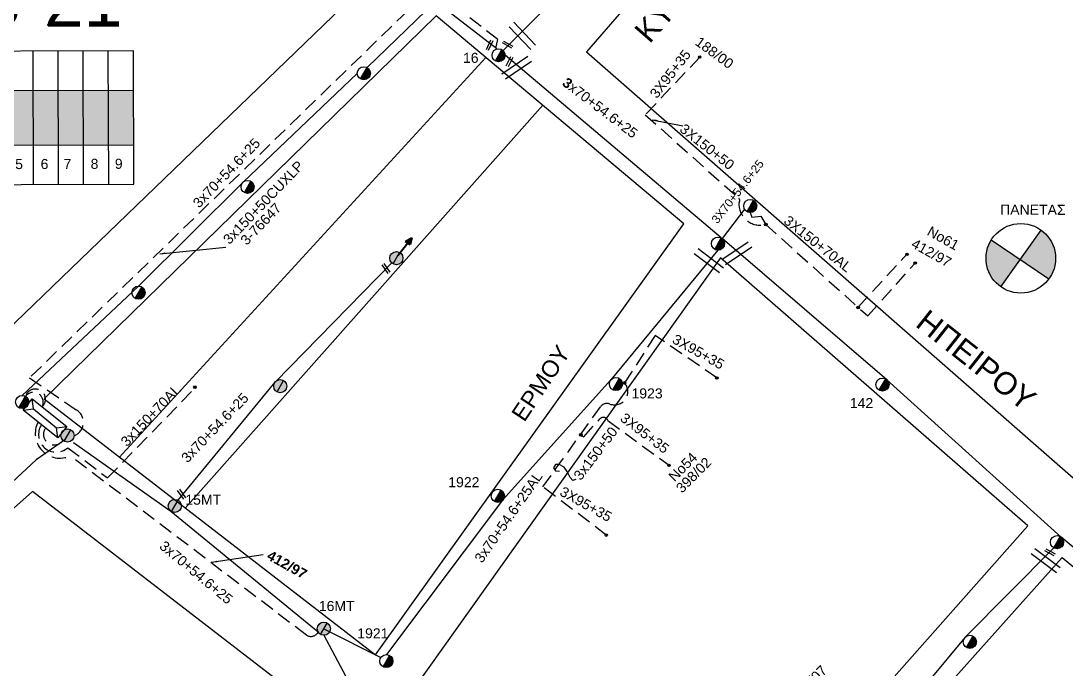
# Model space of a CAD drawing. Header units: millimetres. Extents: x -2449 to 2989, y 8 to 1056.
# Drawn here: x 1806.2 to 1993.7, y 752.3 to 868.6 of the extents above; entities that cross this region are included whole.
import ezdxf
from ezdxf.enums import TextEntityAlignment as Align

# ---------------------------------------------------------------- set-up
doc = ezdxf.new("R2010")
doc.units = ezdxf.units.MM
doc.linetypes.add('DASHED', pattern=[19.05, 12.7, -6.35])
for name, color, linetype in [('Άγνωστα', 7, 'Continuous'), ('Ασφαλειοκιβώτια Χ.Τ 9 αναχωρήσεων', 7, 'Continuous'), ('Επίτονοι', 7, 'Continuous'), ('Επιγραφές - Σχήματα', 7, 'Continuous'), ('Καλώδια ΧΤ   3x150+50CU', 7, 'DASHED'), ('Καλώδια ΧΤ   3x150+70AL', 7, 'DASHED'), ('Καλώδια ΧΤ   3x95+35 XLPE', 7, 'DASHED'), ('Μηχανική τομή', 7, 'Continuous'), ('Στύλος Ξύλινος', 7, 'Continuous'), ('Στύλος Ξύλινος @ 1', 7, 'Continuous'), ('Στύλος ΦΜ', 7, 'Continuous'), ('Στύλος ΦΜ @ 1', 7, 'Continuous'), ('Συνδέσεις', 7, 'Continuous'), ('Συνεστραμμένα ΧΤ   3x70+54.6+25 AL', 7, 'SYN_LINE'), ('Τομή', 7, 'Continuous'), ('Υποσταθμός πόλεως', 7, 'Continuous'), ('Υπόβαθρο ΔΕΗ', 7, 'Continuous')]:
    doc.layers.add(name, color=color, linetype=linetype)
doc.styles.add('arial', font='arial.ttf')
doc.styles.get("Standard").update_dxf_attribs({"font": 'arial.ttf'})
doc.linetypes.add('SYN_LINE', pattern='A,0.5,-0.0001,["/\\/\\/\\/",Standard,S=0.1,R=0,X=0,Y=-0.05],-0.25', length=0.7501)
doc.dimstyles.new('ISO-25', dxfattribs={"dimtxt": 2.5, "dimasz": 2.5, "dimexe": 1.25, "dimexo": 0.625, "dimtad": 1, "dimtxsty": 'Standard', "dimcen": 2.5, "dimadec": 0, "dimazin": 0, "dimtfac": 1, "dimtmove": 0, "dimatfit": 3, "dimfxl": 1, "dimarcsym": 0})

# ---------------------------------------------------------------- blocks, each defined once
blk = doc.blocks.new('ΥΠΑΡΧΩΝ ΤΣΙΜΕΝΤΕΝΙΟΣ ΣΤΥΛΟΣ')
at = {"layer": 'Στύλος ΦΜ'}
blk.add_hatch(color=7, dxfattribs=at).paths.add_polyline_path([(-1.29, -2.28, 0.574793), (2.62, 0, 0.268822), (1.3, 2.27)])
at = {"layer": 'Στύλος ΦΜ', "color": 7}
blk.add_line((-1.29, -2.28), (1.3, 2.27), dxfattribs=at)
blk.add_circle((0, 0), 2.62, dxfattribs=at)
at = {"layer": 'Στύλος ΦΜ', "flags": 4}
for tag, p in [('ΑΡΙΘΜΟΣ', (-4.68, 8.05)), ('ΤΥΠΟΣ', (-4.91, 3.03))]:
    blk.add_attdef(tag, p, '', height=4, dxfattribs=at)
blk = doc.blocks.new('ΥΠΑΡΧΩΝ ΞΥΛΙΝΟΣ ΣΤΥΛΟΣ')
at = {"layer": 'Στύλος Ξύλινος'}
h = blk.add_hatch(color=7, dxfattribs=at)
h.paths.add_polyline_path([(-2.62, 0, 0.270008), (-1.29, -2.28), (1.3, 2.27, 0.576266)])
h.paths.add_polyline_path([(-1.29, -2.28, 0.574793), (2.62, 0, 0.268822), (1.3, 2.27)])
at = {"layer": 'Στύλος Ξύλινος', "color": 7}
blk.add_line((-1.29, -2.28), (1.3, 2.27), dxfattribs=at)
blk.add_circle((0, 0), 2.62, dxfattribs=at)
at = {"layer": 'Στύλος Ξύλινος', "flags": 4}
for tag, p in [('ΑΡΙΘΜΟΣ', (-4.91, 8.6)), ('ΤΥΠΟΣ', (-4.85, 3.39))]:
    blk.add_attdef(tag, p, '', height=4, dxfattribs=at)
blk = doc.blocks.new('ΥΠΟΣΤΑΘΜΟΣ ΠΟΛΕΩΣ')
at = {"layer": 'Υποσταθμός πόλεως', "linetype": 'Continuous', "ltscale": 40}
blk.add_lwpolyline([(-8.57, 2.82), (8.57, 2.82), (8.57, -2.82), (-8.57, -2.82)], close=True, dxfattribs=at)
for points in [[(-5.75, 0), (-8.57, 2.82)], [(5.75, 0), (8.57, 2.82)], [(-8.57, -2.82), (-5.75, 0)], [(-5.75, 0), (5.75, 0)], [(8.57, -2.82), (5.75, 0)]]:
    blk.add_lwpolyline(points, dxfattribs=at)
at = {"layer": 'Υποσταθμός πόλεως', "linetype": 'SYN_LINE', "ltscale": 40, "flags": 1}
for tag, p in [('ΜΕΤΑΣΧΗΜΑΤΙΣΜΟΣ', (10.6, 2.39)), ('ΙΣΧΥΣ', (10.58, -0.41)), ('ΑΡΙΘΜΟΣ', (10.7, -3.13))]:
    blk.add_attdef(tag, p, '', height=1.8, dxfattribs=at)
blk = doc.blocks.new('ΑΣΦΑΛΕΙΟΚΙΒΩΤΙΟ ΥΠΟΣΤΑΘΜΟΥ 9 ΑΝΑΧΩΡΗΣΕΩΝ')
at = {"layer": 'Ασφαλειοκιβώτια Χ.Τ 9 αναχωρήσεων', "ltscale": 40}
for p, q in [((-23.8, 40.36), (24.02, 40.36)), ((-9.72, 40.36), (-9.72, -40.64)), ((9.94, 40.36), (9.94, -40.64)), ((-23.8, 31.36), (24.02, 31.36)), ((-23.8, 22.36), (24.02, 22.36)), ((-23.8, 13.36), (24.02, 13.36)), ((-23.8, 4.36), (24.02, 4.36)), ((-23.8, -4.64), (24.02, -4.64)), ((-23.8, -13.64), (24.02, -13.64)), ((-23.8, -22.64), (24.02, -22.64)), ((-23.8, -31.64), (24.02, -31.64))]:
    blk.add_line(p, q, dxfattribs=at)
at = {"layer": 'Ασφαλειοκιβώτια Χ.Τ 9 αναχωρήσεων'}
blk.add_lwpolyline([(-23.8, -40.64), (24.02, -40.64), (24.02, 40.36), (-23.8, 40.36)], close=True, dxfattribs=at)
for s, p in [('1', (-18.29, 37.57)), ('2', (-18.29, 29)), ('3', (-18.29, 19.93)), ('4', (-18.29, 10.91)), ('5', (-18.29, 1.89)), ('6', (-18.29, -7.24)), ('7', (-18.29, -15.48)), ('8', (-18.29, -25.17)), ('9', (-18.29, -33.86))]:
    blk.add_text(s, height=3.6, rotation=270, dxfattribs=at).set_placement(p)
at = {"layer": 'Ασφαλειοκιβώτια Χ.Τ 9 αναχωρήσεων', "ltscale": 40}
for tag, height, p in [('ΟΝΟΜΑ', 5, (-0.16, 44.31)), ('ΚΕΙΜΕΝΟ 1', 2, (17.06, 35.59)), ('ΚΕΙΜΕΝΟ 2', 2, (17.06, 26.88)), ('ΚΕΙΜΕΝΟ 3', 2, (17.06, 17.69)), ('ΚΕΙΜΕΝΟ 4', 2, (17.06, 8.71)), ('ΚΕΙΜΕΝΟ 5', 2, (17.06, -0.13)), ('ΚΕΙΜΕΝΟ 6', 2, (17.06, -9.05)), ('ΚΕΙΜΕΝΟ 7', 2, (17.06, -18.13)), ('ΚΕΙΜΕΝΟ 8', 2, (17.06, -26.85)), ('ΚΕΙΜΕΝΟ 9', 2, (17.06, -35.99)), ('ΣΧ', 2, (-0.1, -42.64))]:
    blk.add_attdef(tag, text='', height=height, dxfattribs=at).set_placement(p, align=Align.MIDDLE_CENTER)
blk = doc.blocks.new('ΤΟΜΗ')
at = {"layer": 'Τομή', "ltscale": 40}
for p, q in [((-5.68, 0), (5.68, 0)), ((5.68, -2.33), (-5.68, -2.33))]:
    blk.add_line(p, q, dxfattribs=at)
blk = doc.blocks.new('ΜΗΧΑΝΙΚΗ ΤΟΜΗ')
at = {"layer": 'Μηχανική τομή', "ltscale": 40}
for p, q in [((-1.89, 0.78), (1.89, 0.78)), ((1.89, 0), (-1.89, 0))]:
    blk.add_line(p, q, dxfattribs=at)
blk = doc.blocks.new('_ΣΥΝΔΕΣΗ')
at = {"layer": 'Συνδέσεις', "linetype": 'SYN_LINE', "ltscale": 40}
blk.add_hatch(color=256, dxfattribs=at).paths.add_polyline_path([(0.5, -0.01, 1), (-0.5, -0.01, 1)])
at = {"layer": 'Συνδέσεις'}
blk.add_circle((0, -0.01), 0.5, dxfattribs=at)
blk = doc.blocks.new('ΕΠΙΤΟΝΟΣ')
at = {"layer": 'Επίτονοι', "lineweight": 40, "ltscale": 40}
blk.add_hatch(color=256, dxfattribs=at).paths.add_polyline_path([(-1.13, 6.47), (0, 9.1), (1.13, 6.47)])
for p, q in [((-1.13, 6.47), (0, 9.1)), ((0, 9.1), (1.13, 6.47)), ((1.13, 6.47), (-1.13, 6.47)), ((-1.13, 6.47), (0, 6.47)), ((0, 6.47), (0, 0))]:
    blk.add_line(p, q, dxfattribs=at)

msp = doc.modelspace()

# ---------------------------------------------------------------- hatches: boundary and pattern name
at = {"layer": 'Ασφαλειοκιβώτια Χ.Τ 9 αναχωρήσεων', "ltscale": 40}
for color, points in [(151, [(1803.92, 856.11), (1803.95, 846.28), (1808.45, 846.3), (1808.42, 856.13)]), (2, [(1808.42, 856.13), (1808.45, 846.3), (1812.95, 846.31), (1812.92, 856.14)]), (5, [(1812.92, 856.14), (1812.95, 846.31), (1817.45, 846.33), (1817.42, 856.15)]), (1, [(1817.42, 856.15), (1817.45, 846.33), (1821.95, 846.34), (1821.92, 856.17)])]:
    msp.add_hatch(color=color, dxfattribs=at).paths.add_polyline_path(points)
at = {"layer": 'Επιγραφές - Σχήματα', "linetype": 'Continuous', "ltscale": 0.2}
h = msp.add_hatch(color=30, dxfattribs=at)
h.dxf.hatch_style = 1
h.paths.add_polyline_path([(1821.95, 846.34), (1826.45, 846.35), (1826.42, 856.18), (1821.92, 856.17)])
at = {"layer": 'Επιγραφές - Σχήματα'}
h = msp.add_hatch(color=1, dxfattribs=at)
h.paths.add_polyline_path([(1989.27, 831.03), (1985.52, 825.77), (1990.64, 822.31, 0.158648), (1991.83, 825.99, 0.239646)])
h.paths.add_polyline_path([(1985.52, 825.77), (1980.3, 829.3, 0.140748), (1979.35, 825.99, 0.245453), (1982.03, 820.87)])

# ---------------------------------------------------------------- linework, layer by layer
at = {"layer": 'Άγνωστα', "color": 1, "linetype": 'SYN_LINE', "ltscale": 20}
msp.add_lwpolyline([(1956.4, 933.13), (1930.86, 904.64), (1909.71, 880.3), (1892.74, 863.27)], dxfattribs=at)
at = {"layer": 'Άγνωστα', "color": 151, "linetype": 'DASHED', "ltscale": 0.2}
for points in [[(1918.23, 851.75), (1935.02, 836.73, -0.429577), (1935.04, 836, 0.520754), (1939.83, 832.08)], [(1816.17, 798.8, -0.624193), (1815.75, 794.15)]]:
    msp.add_lwpolyline(points, format="xyb", dxfattribs=at)
at = {"layer": 'Άγνωστα', "color": 151, "linetype": 'SYN_LINE', "ltscale": 20}
msp.add_lwpolyline([(1937.06, 834.21), (1937.34, 833.36), (1938.93, 833.53), (1939.83, 832.08)], dxfattribs=at)
at = {"layer": 'Άγνωστα', "color": 5, "linetype": 'DASHED', "ltscale": 0.2}
for points in [[(1815.07, 790.55, -0.718569), (1809.29, 796.59)], [(1859.54, 758.95), (1859.37, 758.68, -0.369057), (1857.45, 758.36)]]:
    msp.add_lwpolyline(points, format="xyb", dxfattribs=at)
at = {"layer": 'Άγνωστα', "color": 1, "linetype": 'DASHED', "ltscale": 0.2}
msp.add_lwpolyline([(1810.63, 795.52, 1.01715), (1813.75, 793.35, 1.01715)], format="xyb", dxfattribs=at)
at = {"layer": 'Άγνωστα', "color": 5, "linetype": 'DASHED', "ltscale": 0.2}
msp.add_lwpolyline([(1857.45, 758.36), (1815.07, 790.55)], dxfattribs=at)
at = {"layer": 'Άγνωστα', "color": 6, "linetype": 'SYN_LINE', "ltscale": 20}
msp.add_lwpolyline([(1860.56, 758.35), (1870.34, 739.95)], dxfattribs=at)
at = {"layer": 'Επιγραφές - Σχήματα', "color": 1}
for points in [[(1982.03, 820.87), (1989.27, 831.03)], [(1980.3, 829.3), (1990.64, 822.31)]]:
    msp.add_lwpolyline(points, dxfattribs=at)
at = {"layer": 'Επιγραφές - Σχήματα', "linetype": 'Continuous', "ltscale": 0.2}
msp.add_lwpolyline([(1905.77, 786.28), (1905.22, 786.15), (1904.75, 786.69), (1904.2, 787.71), (1903.66, 788.53), (1902.77, 789), (1902.09, 789), (1901.75, 788.39), (1902.09, 787.85), (1902.84, 787.78)], dxfattribs=at)
at = {"layer": 'Επιγραφές - Σχήματα', "color": 1}
msp.add_circle((1985.59, 825.99), 6.24, dxfattribs=at)
at = {"layer": 'Επιγραφές - Σχήματα', "color": 133, "linetype": 'DASHED', "ltscale": 0.2}
msp.add_arc((1808.79, 800.71), 1.83, 312.5787, 162.3981, dxfattribs=at)
at = {"layer": 'Επιγραφές - Σχήματα', "color": 6, "linetype": 'DASHED', "ltscale": 0.2}
msp.add_arc((1808.45, 800.16), 1.78, 333.0832, 143.4675, dxfattribs=at)
at = {"layer": 'Καλώδια ΧΤ   3x150+50CU', "color": 151, "linetype": 'DASHED', "ltscale": 0.2}
msp.add_lwpolyline([(1891.4, 863.73), (1891.76, 865.27), (1881.25, 873.46, 0.438652), (1878.22, 872.96), (1807.75, 804.53), (1816.17, 798.8)], format="xyb", dxfattribs=at)
at = {"layer": 'Καλώδια ΧΤ   3x150+50CU', "color": 133, "linetype": 'SYN_LINE', "ltscale": 15}
for points in [[(1891.61, 863.57), (1880.09, 872.49)], [(1878.92, 870.44), (1868.33, 860.23)]]:
    msp.add_lwpolyline(points, dxfattribs=at)
at = {"layer": 'Καλώδια ΧΤ   3x150+70AL', "color": 151, "ltscale": 0.2}
for points in [[(1939.83, 832.08), (1958.13, 815.65)], [(1956.4, 817.21), (1965.17, 826.76)], [(1958.13, 815.65), (1966.67, 825.15)]]:
    msp.add_lwpolyline(points, dxfattribs=at)
at = {"layer": 'Καλώδια ΧΤ   3x150+70AL', "color": 2, "ltscale": 0.2}
msp.add_lwpolyline([(1809.89, 796.11, 0.8731), (1814.63, 792.01), (1821.76, 786.6), (1837.63, 802.89)], format="xyb", dxfattribs=at)
at = {"layer": 'Καλώδια ΧΤ   3x95+35 XLPE', "color": 151, "ltscale": 0.2}
msp.add_lwpolyline([(1927.99, 862.11), (1918.23, 851.75)], dxfattribs=at)
at = {"layer": 'Καλώδια ΧΤ   3x95+35 XLPE', "color": 5, "ltscale": 0.2}
msp.add_lwpolyline([(1931.07, 804.53), (1920.01, 812.16), (1913.95, 802.79)], dxfattribs=at)
for points in [[(1911.23, 776.33), (1899.86, 784.98), (1910.2, 799.36, -0.340966), (1911.87, 799.85, 0.784407), (1914.5, 803.64, 0.181354)], [(1906.54, 794.26), (1907.21, 793.95), (1910.07, 797.16, -0.575089), (1911.53, 796.86), (1922.48, 788.85)]]:
    msp.add_lwpolyline(points, format="xyb", dxfattribs=at)
at = {"layer": 'Συνεστραμμένα ΧΤ   3x70+54.6+25 AL', "color": 5, "ltscale": 20}
for p, q in [((1931.27, 827.45), (1912.06, 804.18)), ((1912.06, 804.18), (1892.64, 782.58)), ((1892.64, 782.58), (1871.78, 754.9))]:
    msp.add_line(p, q, dxfattribs=at)
at = {"layer": 'Συνεστραμμένα ΧΤ   3x70+54.6+25 AL', "color": 5, "ltscale": 10}
msp.add_line((1860.56, 759.53), (1870.79, 754.36), dxfattribs=at)
at = {"layer": 'Συνεστραμμένα ΧΤ   3x70+54.6+25 AL', "color": 151, "linetype": 'SYN_LINE', "ltscale": 20}
msp.add_lwpolyline([(1931.86, 829.65), (1893.09, 862.43)], dxfattribs=at)
at = {"layer": 'Συνεστραμμένα ΧΤ   3x70+54.6+25 AL', "color": 133, "linetype": 'SYN_LINE', "ltscale": 20}
msp.add_lwpolyline([(1866.57, 859.2), (1846.07, 839.65), (1827.3, 821), (1806.43, 801.38)], dxfattribs=at)
at = {"layer": 'Συνεστραμμένα ΧΤ   3x70+54.6+25 AL', "color": 151, "linetype": 'SYN_LINE', "ltscale": 8}
msp.add_lwpolyline([(1936.02, 834.82), (1931.99, 829.56)], dxfattribs=at)
at = {"layer": 'Συνεστραμμένα ΧΤ   3x70+54.6+25 AL', "color": 62, "linetype": 'SYN_LINE', "ltscale": 20}
msp.add_lwpolyline([(2028.02, 746.71), (1992.84, 775.97), (1961.56, 804.2), (1932.04, 829.52)], dxfattribs=at)
at = {"layer": 'Συνεστραμμένα ΧΤ   3x70+54.6+25 AL', "color": 1, "linetype": 'SYN_LINE', "ltscale": 20}
for points in [[(1834.41, 782.58), (1851.83, 803.79), (1872.75, 825.17)], [(1813.87, 793.25), (1808.98, 789.83), (1785.58, 768.12), (1754.3, 738.22)], [(1815.67, 792.95), (1833.14, 780.6), (1859.54, 758.95)]]:
    msp.add_lwpolyline(points, dxfattribs=at)
at = {"layer": 'Συνεστραμμένα ΧΤ   3x70+54.6+25 AL', "color": 27, "linetype": 'SYN_LINE', "ltscale": 20}
msp.add_lwpolyline([(1991.51, 774.04), (1975.62, 757.99), (1962.09, 741.76), (1947.29, 731.88)], dxfattribs=at)
at = {"layer": 'Υπόβαθρο ΔΕΗ'}
for p, q in [((1823.84, 790.24), (1889.63, 862)), ((1899.85, 853.48), (1835.69, 781.14))]:
    msp.add_line(p, q, dxfattribs=at)
for points in [[(1811.01, 867.79), (1834.81, 904.64), (1870.57, 877.57), (1798.4, 808.03), (1708.92, 874.18), (1775.27, 952.44), (1825.73, 911.76), (1805.59, 879.37)], [(2039.44, 852.42), (1955.47, 918.22), (1907.65, 863.04), (2038.17, 748.82)], [(1869.8, 754.86), (1925.13, 832.18), (1880.71, 869.48), (1810.37, 800.79), (1869.8, 754.86)], [(1986.88, 777.96), (1931.7, 826.05), (1876.58, 748.61), (1926.37, 709.66), (1986.88, 777.96)], [(1798.51, 606.44), (1901.47, 712.32), (1808.28, 784.15), (1708.32, 695.18), (1798.51, 606.44)], [(2020.75, 749.37), (2000.44, 722.56), (1962.22, 681.43), (1933.46, 703.86), (1964.84, 740.78), (1993.03, 772.3), (2020.75, 749.37)]]:
    msp.add_lwpolyline(points, dxfattribs=at)

# ---------------------------------------------------------------- block references
at = {"layer": 'Ασφαλειοκιβώτια Χ.Τ 9 αναχωρήσεων', "color": 1, "ltscale": 40, "xscale": 0.5, "yscale": 0.5, "zscale": 0.5, "rotation": 90.18025101188502}
msp.add_blockref('ΑΣΦΑΛΕΙΟΚΙΒΩΤΙΟ ΥΠΟΣΤΑΘΜΟΥ 9 ΑΝΑΧΩΡΗΣΕΩΝ', (1806.11, 851.15), dxfattribs=at)
at = {"layer": 'Επίτονοι', "xscale": 0.4499999999998395, "yscale": 0.4499999999998395, "zscale": 0.4499999999998395, "rotation": 321.6086045050971}
msp.add_blockref('ΕΠΙΤΟΝΟΣ', (1873.82, 826.44), dxfattribs=at)
at = {"layer": 'Μηχανική τομή'}
for p, xscale, yscale, zscale, rotation in [((1890.47, 864.16), 0.5000000000000752, 0.5000000000000752, 0.5000000000000752, 64.61164626668466), ((1893.63, 864.52), 0.499999999999907, 0.499999999999907, 0.499999999999907, 151.0346625690603), ((1894.04, 861.19), 0.5000000000000752, 0.5000000000000752, 0.5000000000000752, 64.61164626668466), ((1871.55, 824.06), 0.5000000000000059, 0.5000000000000059, 0.5000000000000059, 305.1309910353567), ((1834.87, 783.56), 0.5000000000000059, 0.5000000000000059, 0.5000000000000059, 305.1309910353567), ((1990.91, 773.4), 0.499999999999907, 0.499999999999907, 0.499999999999907, 151.0346625690603)]:
    msp.add_blockref('ΜΗΧΑΝΙΚΗ ΤΟΜΗ', p, dxfattribs=dict(at, xscale=xscale, yscale=yscale, zscale=zscale, rotation=rotation))
at = {"layer": 'Στύλος Ξύλινος @ 1', "ltscale": 40, "xscale": 0.4499999999998181, "yscale": 0.4499999999998181, "zscale": 0.4499999999998181}
for p in [(1873.57, 826.01), (1852.74, 803.05), (1814.57, 794.2)]:
    msp.add_blockref('ΥΠΑΡΧΩΝ ΞΥΛΙΝΟΣ ΣΤΥΛΟΣ', p, dxfattribs=at)
at = {"layer": 'Στύλος Ξύλινος @ 1', "ltscale": 40}
ref = msp.add_blockref('ΥΠΑΡΧΩΝ ΞΥΛΙΝΟΣ ΣΤΥΛΟΣ', (1833.82, 781.56), dxfattribs=dict(at, xscale=0.4499999999998181, yscale=0.4499999999998181, zscale=0.4499999999998181))
ref.add_attrib('ΤΥΠΟΣ', '15ΜΤ', (1835.71, 781.78), dxfattribs={"layer": 'Στύλος Ξύλινος', "height": 1.8, "flags": 4})
ref = msp.add_blockref('ΥΠΑΡΧΩΝ ΞΥΛΙΝΟΣ ΣΤΥΛΟΣ', (1860.56, 759.53), dxfattribs=dict(at, xscale=0.4499999999998181, yscale=0.4499999999998181, zscale=0.4499999999998181))
ref.add_attrib('ΤΥΠΟΣ', '16ΜΤ', (1859.66, 762.7), dxfattribs={"layer": 'Στύλος Ξύλινος', "height": 1.8, "flags": 4})
at = {"layer": 'Στύλος ΦΜ @ 1', "ltscale": 40}
ref = msp.add_blockref('ΥΠΑΡΧΩΝ ΤΣΙΜΕΝΤΕΝΙΟΣ ΣΤΥΛΟΣ', (1891.91, 862.43), dxfattribs=dict(at, xscale=0.4499999999998181, yscale=0.4499999999998181, zscale=0.4499999999998181))
ref.add_attrib('ΤΥΠΟΣ', '16', (1885.52, 861.07), dxfattribs={"layer": 'Στύλος ΦΜ', "height": 1.8, "flags": 4})
at = {"layer": 'Στύλος ΦΜ @ 1', "ltscale": 40, "xscale": 0.4499999999998181, "yscale": 0.4499999999998181, "zscale": 0.4499999999998181}
for p in [(1867.74, 859.2), (1846.88, 838.8), (1937.06, 835.39), (1931.27, 828.63), (1827.3, 819.82), (1806.43, 800.2), (1992.09, 775.06), (1976.45, 757.16)]:
    msp.add_blockref('ΥΠΑΡΧΩΝ ΤΣΙΜΕΝΤΕΝΙΟΣ ΣΤΥΛΟΣ', p, dxfattribs=at)
at = {"layer": 'Στύλος ΦΜ @ 1', "ltscale": 40}
ref = msp.add_blockref('ΥΠΑΡΧΩΝ ΤΣΙΜΕΝΤΕΝΙΟΣ ΣΤΥΛΟΣ', (1912.96, 803.43), dxfattribs=dict(at, xscale=0.4499999999998181, yscale=0.4499999999998181, zscale=0.4499999999998181))
ref.add_attrib('ΤΥΠΟΣ', '1923', (1915.75, 800.85), dxfattribs={"layer": 'Στύλος ΦΜ', "height": 1.8, "flags": 4})
ref = msp.add_blockref('ΥΠΑΡΧΩΝ ΤΣΙΜΕΝΤΕΝΙΟΣ ΣΤΥΛΟΣ', (1960.77, 803.33), dxfattribs=dict(at, xscale=0.4499999999998181, yscale=0.4499999999998181, zscale=0.4499999999998181))
ref.add_attrib('ΤΥΠΟΣ', '142', (1954.92, 799.11), dxfattribs={"layer": 'Στύλος ΦΜ', "height": 1.8, "flags": 4})
ref = msp.add_blockref('ΥΠΑΡΧΩΝ ΤΣΙΜΕΝΤΕΝΙΟΣ ΣΤΥΛΟΣ', (1891.77, 783.36), dxfattribs=dict(at, xscale=0.4499999999998181, yscale=0.4499999999998181, zscale=0.4499999999998181))
ref.add_attrib('ΑΡΙΘΜΟΣ', '1922', (1882.88, 784.92), dxfattribs={"layer": 'Στύλος ΦΜ', "height": 1.8, "flags": 4})
ref = msp.add_blockref('ΥΠΑΡΧΩΝ ΤΣΙΜΕΝΤΕΝΙΟΣ ΣΤΥΛΟΣ', (1871.78, 753.72), dxfattribs=dict(at, xscale=0.4499999999998181, yscale=0.4499999999998181, zscale=0.4499999999998181))
ref.add_attrib('ΑΡΙΘΜΟΣ', '1921', (1866.56, 757.8), dxfattribs={"layer": 'Στύλος ΦΜ', "height": 1.8, "flags": 4})
at = {"layer": 'Συνδέσεις', "xscale": 0.4500000000000455, "yscale": 0.4500000000000455, "zscale": 0.4500000000000455}
for p in [(1927.99, 862.11), (1939.86, 832.06), (1965.18, 826.7), (1966.64, 825.15), (1956.42, 817.18), (1931.07, 804.53), (1837.43, 802.88), (1914.5, 803.64), (1906.66, 794.33), (1922.48, 788.85), (1911.23, 776.33)]:
    msp.add_blockref('_ΣΥΝΔΕΣΗ', p, dxfattribs=at)
at = {"layer": 'Τομή'}
for p, xscale, yscale, zscale, rotation in [((1896.59, 866.31), 0.4999999999998822, 0.4999999999998822, 0.4999999999998822, 313.914527265411), ((1894.83, 860.69), 0.499999999999994, 0.499999999999994, 0.499999999999994, 34.04720485565075), ((1934.33, 827.39), 0.499999999999994, 0.499999999999994, 0.499999999999994, 34.04720485565075), ((1929.98, 826.02), 0.5000000000000853, 0.5000000000000853, 0.5000000000000853, 323.0095463215694), ((1990.4, 772.2), 0.5000000000000854, 0.5000000000000854, 0.5000000000000854, 323.0095463215694)]:
    msp.add_blockref('ΤΟΜΗ', p, dxfattribs=dict(at, xscale=xscale, yscale=yscale, zscale=zscale, rotation=rotation))
at = {"layer": 'Υποσταθμός πόλεως', "xscale": 0.4651686589857962, "yscale": 0.4651686589857962, "zscale": 0.4651686589857962, "rotation": 321.1634931792746}
msp.add_blockref('ΥΠΟΣΤΑΘΜΟΣ ΠΟΛΕΩΣ', (1810.53, 797.28), dxfattribs=at)

# ---------------------------------------------------------------- texts
at = {"layer": 'Άγνωστα', "linetype": 'SYN_LINE', "ltscale": 20, "insert": (1925.35, 850.29), "char_height": 1.8, "width": 69.1904, "attachment_point": 1, "rotation": 321.7322, "style": 'arial'}
msp.add_mtext('3X150+50', dxfattribs=at)
at = {"layer": 'Επιγραφές - Σχήματα', "width": 157.7424, "attachment_point": 1}
for s, insert, char_height, rotation in [('ΚΥΠΡΙΩΝ ΑΓΩΝΙΣΤΩΝ', (1915.97, 867), 4, 48.8599), ('ΗΠΕΙΡΟΥ', (1968.96, 817.06), 4, 321.723), ('ΕΡΜΟΥ', (1894.03, 798.12), 3, 56.2893)]:
    msp.add_mtext(s, dxfattribs=dict(at, insert=insert, char_height=char_height, rotation=rotation))
at = {"layer": 'Επιγραφές - Σχήματα', "insert": (1787.85, 876.57), "char_height": 9, "width": 103.4348, "attachment_point": 1}
msp.add_mtext('ΦΒ-21', dxfattribs=at)
at = {"layer": 'Επιγραφές - Σχήματα', "linetype": 'SYN_LINE', "ltscale": 20, "char_height": 1.8, "width": 69.1904, "attachment_point": 1, "style": 'arial'}
for s, insert, rotation in [('188/00', (1928.07, 865.89), 323.7341), ('3-76647', (1845.42, 829.45), 46.1879), ('Nο61', (1969.49, 831.85), 330.858), ('412/97', (1966.65, 829.64), 330.858), ('3x150+50', (1905.22, 787.1), 52.7983), ('Nο54', (1922.21, 787.07), 45.2077), ('398/02', (1923.55, 785.01), 45.2077), ('{\\fArial|b1|i0|c0|p34;412/97}', (1851.05, 773.68), 330.858), ('126/07', (1944.3, 747.68), 45.2077)]:
    msp.add_mtext(s, dxfattribs=dict(at, insert=insert, rotation=rotation))
at = {"layer": 'Επιγραφές - Σχήματα', "color": 1, "linetype": 'SYN_LINE', "ltscale": 20, "insert": (1981.88, 835.64), "char_height": 1.8, "width": 69.1904, "attachment_point": 1, "rotation": 359.757, "style": 'arial'}
msp.add_mtext('ΠΑΝΕΤΑΣ', dxfattribs=at)
at = {"layer": 'Καλώδια ΧΤ   3x150+50CU', "ltscale": 40, "insert": (1842.31, 829.61), "char_height": 1.8, "width": 69.1904, "attachment_point": 1, "rotation": 46.1931, "style": 'arial'}
msp.add_mtext('3x150+50CUXLP', dxfattribs=at)
at = {"layer": 'Καλώδια ΧΤ   3x150+70AL', "ltscale": 40, "char_height": 1.8, "width": 69.1904, "attachment_point": 1, "style": 'arial'}
for s, insert, rotation in [('3X150+70AL', (1944.01, 833.83), 321.7322), ('3x150+70AL', (1823.94, 793.32), 46.1931)]:
    msp.add_mtext(s, dxfattribs=dict(at, insert=insert, rotation=rotation))
at = {"layer": 'Καλώδια ΧΤ   3x95+35 XLPE', "ltscale": 40, "char_height": 1.8, "width": 69.1904, "attachment_point": 1, "style": 'arial'}
for insert, rotation in [((1918.88, 855.64), 52.1015), ((1923.77, 812.49), 330.858), ((1914.65, 798.41), 322.6895), ((1903.59, 785.14), 330.858)]:
    msp.add_mtext('3X95+35', dxfattribs=dict(at, insert=insert, rotation=rotation))
at = {"layer": 'Συνεστραμμένα ΧΤ   3x70+54.6+25 AL', "style": 'arial'}
msp.add_text('3x70+54.6+25AL', height=1.8, rotation=55.075, dxfattribs=at).set_placement((1888.93, 771.18))
at = {"layer": 'Συνεστραμμένα ΧΤ   3x70+54.6+25 AL', "linetype": 'SYN_LINE', "ltscale": 20, "width": 69.1904, "attachment_point": 1, "style": 'arial'}
for s, insert, char_height, rotation in [('{\\fArial|b1|i0|c161|p34;3}x70+54.6+25', (1904.26, 858.58), 1.8, 322.8145), ('3x70+54.6+25', (1836.88, 836.14), 1.8, 46.1931), ('3X70+54.6+25', (1929.98, 833.01), 1.5, 52.1015), ('3x70+54.6+25', (1834.8, 790.41), 1.8, 46.1931), ('3x70+54.6+25', (1832.06, 775.46), 1.8, 320.2424)]:
    msp.add_mtext(s, dxfattribs=dict(at, insert=insert, char_height=char_height, rotation=rotation))

# ---------------------------------------------------------------- leaders
at = {"layer": 'Επιγραφές - Σχήματα', "ltscale": 40}
for points in [[(1919.45, 850.87), (1924.98, 849.75)], [(1831.14, 826.81), (1842.99, 827.97)], [(1840.43, 771.44), (1849.66, 772.86)]]:
    msp.add_leader(points, dimstyle='ISO-25', override={"dimasz": 1, "dimtad": 0}, dxfattribs=at)

doc.saveas('drawing.dxf')
